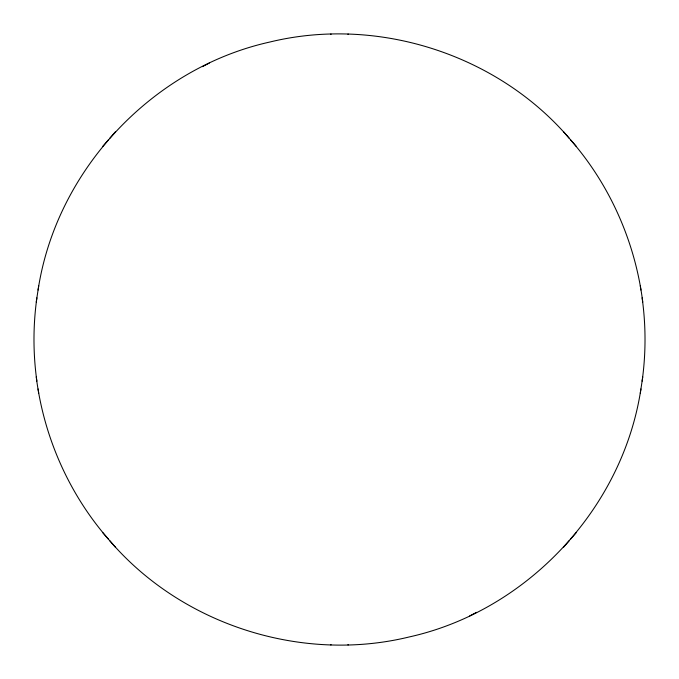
<?xml version="1.0" encoding="UTF-8"?>
<svg xmlns="http://www.w3.org/2000/svg" width="679" height="679" viewBox="0 0 679 679"><rect width="100%" height="100%" fill="white"/><g stroke="black" fill="none" stroke-linecap="round" stroke-linejoin="round"><path stroke-width="1.02" d="M36.887 297.835C33.016 325.419 33.016 353.581 36.887 381.165M642.113 381.165C645.984 353.581 645.984 325.419 642.113 297.835M38.075 290.06C56.119 170.616 151.901 68.197 269.843 42.03C377.295 15.829 497.155 54.133 569.163 138.185M109.837 540.815C181.845 624.867 301.705 663.171 409.157 636.97C527.099 610.803 622.881 508.384 640.925 388.94M36.242 302.13L38.711 285.791M640.289 393.209L642.758 376.87M102.58 146.545L108.368 139.916M109.837 138.185L115.447 131.751M563.553 547.249L569.163 540.815M570.632 539.084L576.42 532.455M202.435 66.669L209.327 63.071M469.673 615.929L476.565 612.331M347.826 34.171L348.429 34.154M330.571 644.846L331.174 644.829M330.571 34.154L331.174 34.171M347.826 644.829L348.429 644.846M570.632 139.916C610.132 185.18 635.357 242.547 642.758 302.13M36.242 376.87C43.643 436.453 68.868 493.82 108.368 539.084M563.553 131.751L576.42 146.545M102.58 532.455L115.447 547.249M640.289 285.791L640.925 290.06M38.075 388.94L38.711 393.209"/></g></svg>
